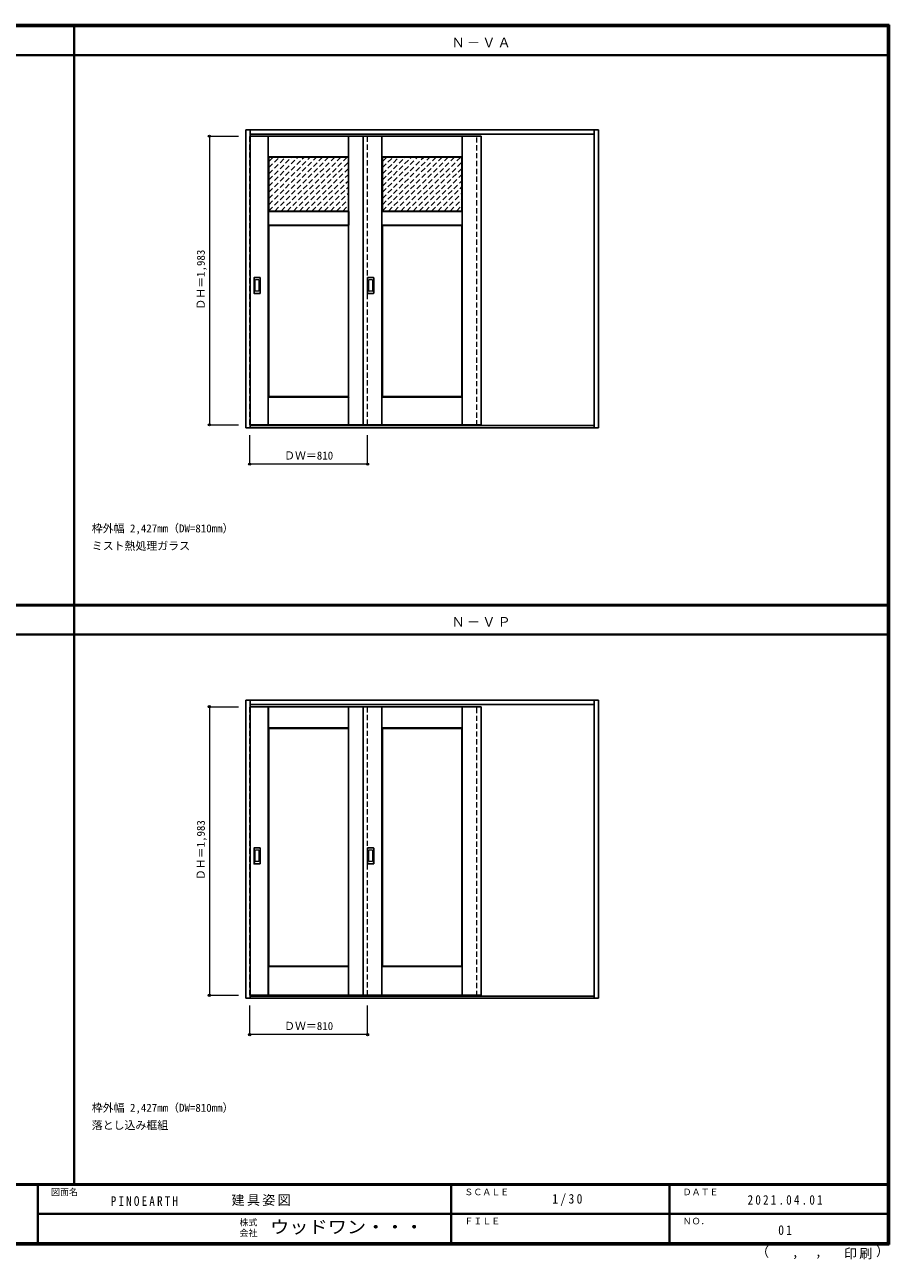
# Model space of a CAD drawing. Units: millimetres, scale not verified. Extents: x -6000 to 5700, y -4307 to 4175.
# Drawn here: x -241 to 5700, y -4307 to 4175 of the extents above; entities that cross this region are included whole.
import ezdxf
from ezdxf.enums import TextEntityAlignment as Align

# ---------------------------------------------------------------- set-up
doc = ezdxf.new("R2010")
doc.units = ezdxf.units.MM
doc.header["$LTSCALE"] = 30
doc.header["$PDMODE"] = 32
doc.header["$PDSIZE"] = 15
doc.linetypes.add('DASHED1', pattern=[1.8, 1.2, -0.6])
for name, color, linetype, lineweight in [('0-2_扉', 3, 'Continuous', 25), ('0-3_仕上げ', 7, 'Continuous', 18), ('0-4_枠', 3, 'Continuous', 25), ('0-6_引手', 3, 'Continuous', 25), ('0-B_寸法', 4, 'Continuous', 9), ('0-C_ハッチ', 4, 'DASHED1', 9), ('F-1_枠', 6, 'Continuous', 40)]:
    doc.layers.add(name, color=color, linetype=linetype, lineweight=lineweight)
doc.layers.add('0-A_文字', color=7, linetype='Continuous')
doc.layers.add('F-A_文字', color=7, linetype='Continuous')
doc.styles.add('ＭＳ ゴシック', font='')
doc.styles.get('ＭＳ ゴシック').set_extended_font_data('MS Gothic')

msp = doc.modelspace()

# ---------------------------------------------------------------- linework, layer by layer
at = {"layer": '0-2_扉'}
for p, q in [((1308, 3409), (2895, 3409)), ((2085, 3409), (2085, 1426)), ((1308, -510.25), (2895, -510.25)), ((2085, -510.25), (2085, -2493.25))]:
    msp.add_line(p, q, dxfattribs=at)
at = {"layer": '0-2_扉', "color": 4, "linetype": 'DASHED1', "lineweight": 9}
for p, q in [((2115, 1426), (2115, 3409)), ((2115, -2493.25), (2115, -510.25))]:
    msp.add_line(p, q, dxfattribs=at)
for points in [[(1308, 1426), (1305, 1426), (1305, 3409), (1308, 3409)], [(1308, -2493.25), (1305, -2493.25), (1305, -510.25), (1308, -510.25)]]:
    msp.add_lwpolyline(points, dxfattribs=at)
at = {"layer": '0-2_扉'}
for points in [[(1308, 1426), (2895, 1426), (2895, 3409)], [(1308, -2493.25), (2895, -2493.25), (2895, -510.25)]]:
    msp.add_lwpolyline(points, dxfattribs=at)
at = {"layer": '0-3_仕上げ'}
for p, q in [((1433, 1426), (1433, 3409)), ((1434, 3268), (1434, 3409)), ((1435, 3269), (1435, 3409)), ((1985, 3269), (1985, 3409)), ((1986, 3268), (1986, 3409)), ((1987, 1426), (1987, 3409)), ((2213, 1426), (2213, 3409)), ((2214, 3268), (2214, 3409)), ((2215, 3269), (2215, 3409)), ((2765, 3269), (2765, 3409)), ((2766, 3268), (2766, 3409)), ((2767, 1426), (2767, 3409)), ((1435, 3269), (1985, 3269)), ((1983, 3265), (1986, 3268)), ((1985, 3269), (1986, 3268)), ((2215, 3269), (2765, 3269)), ((2763, 3265), (2766, 3268)), ((2765, 3269), (2766, 3268)), ((1434, 2892), (1437, 2895)), ((1434, 2892), (1434, 2798)), ((1434, 2892), (1435, 2891)), ((1435, 2799), (1435, 2891)), ((1435, 2891), (1985, 2891)), ((1985, 2799), (1985, 2891)), ((1986, 2892), (1986, 2798)), ((2214, 2892), (2217, 2895)), ((2214, 2892), (2214, 2798)), ((2214, 2892), (2215, 2891)), ((2215, 2799), (2215, 2891)), ((2215, 2891), (2765, 2891)), ((2765, 2799), (2765, 2891)), ((2766, 2892), (2766, 2798)), ((1435, 2799), (1985, 2799)), ((1983, 2795), (1986, 2798)), ((1985, 2799), (1986, 2798)), ((2215, 2799), (2765, 2799)), ((2763, 2795), (2766, 2798)), ((2765, 2799), (2766, 2798)), ((1434, 1617), (1437, 1620)), ((1434, 1617), (1435, 1616)), ((1434, 1426), (1434, 1617)), ((1435, 1616), (1985, 1616)), ((1435, 1426), (1435, 1616)), ((1985, 1426), (1985, 1616)), ((1986, 1426), (1986, 1617)), ((2214, 1617), (2217, 1620)), ((2214, 1617), (2215, 1616)), ((2214, 1426), (2214, 1617)), ((2215, 1616), (2765, 1616)), ((2215, 1426), (2215, 1616)), ((2765, 1426), (2765, 1616)), ((2766, 1426), (2766, 1617)), ((1433, -2493.25), (1433, -510.25)), ((1434.5, -657.75), (1434.5, -510.25)), ((1436, -656.25), (1436, -510.25)), ((1984, -656.25), (1984, -510.25)), ((1985.5, -657.75), (1985.5, -510.25)), ((1987, -2493.25), (1987, -510.25)), ((2213, -2493.25), (2213, -510.25)), ((2214.5, -657.75), (2214.5, -510.25)), ((2216, -656.25), (2216, -510.25)), ((2764, -656.25), (2764, -510.25)), ((2765.5, -657.75), (2765.5, -510.25)), ((2767, -2493.25), (2767, -510.25)), ((1436, -656.25), (1434.5, -657.75)), ((1437, -660.25), (1434.5, -657.75)), ((1984, -656.25), (1436, -656.25)), ((1985.5, -657.75), (1983, -660.25)), ((1984, -656.25), (1985.5, -657.75)), ((2216, -656.25), (2214.5, -657.75)), ((2217, -660.25), (2214.5, -657.75)), ((2764, -656.25), (2216, -656.25)), ((2765.5, -657.75), (2763, -660.25)), ((2764, -656.25), (2765.5, -657.75)), ((1434.5, -2493.25), (1434.5, -2295.75)), ((1436, -2493.25), (1436, -2297.25)), ((1983, -2293.25), (1985.5, -2295.75)), ((1984, -2297.25), (1985.5, -2295.75)), ((1985.5, -2493.25), (1985.5, -2295.75)), ((2214.5, -2493.25), (2214.5, -2295.75)), ((2216, -2493.25), (2216, -2297.25)), ((2763, -2293.25), (2765.5, -2295.75)), ((2764, -2297.25), (2765.5, -2295.75)), ((2765.5, -2493.25), (2765.5, -2295.75))]:
    msp.add_line(p, q, dxfattribs=at)
at = {"layer": '0-3_仕上げ', "color": 3, "lineweight": 25}
for p, q in [((1437, 3265), (1983, 3265)), ((1437, 2895), (1437, 3265)), ((1983, 2895), (1983, 3265)), ((2217, 3265), (2763, 3265)), ((2217, 2895), (2217, 3265)), ((2763, 2895), (2763, 3265)), ((1437, 2895), (1983, 2895)), ((2217, 2895), (2763, 2895)), ((1437, 2795), (1983, 2795)), ((1437, 1620), (1437, 2795)), ((1983, 1620), (1983, 2795)), ((2217, 2795), (2763, 2795)), ((2217, 1620), (2217, 2795)), ((2763, 1620), (2763, 2795)), ((1437, 1620), (1983, 1620)), ((2217, 1620), (2763, 1620)), ((1437, -2293.25), (1437, -660.25)), ((1983, -660.25), (1437, -660.25)), ((1983, -2293.25), (1983, -660.25)), ((2217, -2293.25), (2217, -660.25)), ((2763, -660.25), (2217, -660.25)), ((2763, -2293.25), (2763, -660.25)), ((1983, -2293.25), (1437, -2293.25)), ((2763, -2293.25), (2217, -2293.25))]:
    msp.add_line(p, q, dxfattribs=at)
at = {"layer": '0-3_仕上げ'}
for points in [[(1435, 3269), (1434, 3268), (1437, 3265)], [(2215, 3269), (2214, 3268), (2217, 3265)], [(1983, 2895), (1986, 2892), (1985, 2891)], [(2763, 2895), (2766, 2892), (2765, 2891)], [(1435, 2799), (1434, 2798), (1437, 2795)], [(2215, 2799), (2214, 2798), (2217, 2795)], [(1983, 1620), (1986, 1617), (1985, 1616)], [(2763, 1620), (2766, 1617), (2765, 1616)], [(1984, -2493.25), (1984, -2297.25), (1436, -2297.25), (1434.5, -2295.75), (1437, -2293.25)], [(2764, -2493.25), (2764, -2297.25), (2216, -2297.25), (2214.5, -2295.75), (2217, -2293.25)]]:
    msp.add_lwpolyline(points, dxfattribs=at)
at = {"layer": '0-4_枠'}
for p, q in [((1278, 1406), (1278, 3453)), ((1278, 3453), (3702, 3453)), ((1308, 1406), (1308, 3453)), ((1308, 3423), (3672, 3423)), ((3672, 1406), (3672, 3453)), ((3702, 1406), (3702, 3453)), ((3702, 1406), (1278, 1406)), ((3672, 1421), (1308, 1421)), ((1278, -2513.25), (1278, -466.25)), ((1278, -466.25), (3702, -466.25)), ((1308, -2513.25), (1308, -466.25)), ((1308, -496.25), (3672, -496.25)), ((3672, -2513.25), (3672, -466.25)), ((3702, -2513.25), (3702, -466.25)), ((3702, -2513.25), (1278, -2513.25)), ((3672, -2498.25), (1308, -2498.25))]:
    msp.add_line(p, q, dxfattribs=at)
at = {"layer": '0-4_枠', "color": 4, "linetype": 'DASHED1', "lineweight": 9}
for p, q in [((2865, 1421), (2865, 3423)), ((2895, 1421), (2895, 3423)), ((2865, -2498.25), (2865, -496.25)), ((2895, -2498.25), (2895, -496.25))]:
    msp.add_line(p, q, dxfattribs=at)
at = {"layer": '0-6_引手'}
for p, q in [((1335, 2330), (1335, 2437)), ((1375.5, 2438.5), (1336.5, 2438.5)), ((1377, 2437), (1377, 2330)), ((2115, 2330), (2115, 2437)), ((2155.5, 2438.5), (2116.5, 2438.5)), ((2157, 2437), (2157, 2330)), ((1375.5, 2328.5), (1336.5, 2328.5)), ((2155.5, 2328.5), (2116.5, 2328.5)), ((1335, -1589.25), (1335, -1482.25)), ((1375.5, -1480.75), (1336.5, -1480.75)), ((1377, -1482.25), (1377, -1589.25)), ((2115, -1589.25), (2115, -1482.25)), ((2155.5, -1480.75), (2116.5, -1480.75)), ((2157, -1482.25), (2157, -1589.25)), ((1375.5, -1590.75), (1336.5, -1590.75)), ((2155.5, -1590.75), (2116.5, -1590.75))]:
    msp.add_line(p, q, dxfattribs=at)
at = {"layer": '0-6_引手', "color": 7, "lineweight": 18}
for p, q in [((1343.5, 2346), (1343.5, 2421)), ((1367, 2422.5), (1345, 2422.5)), ((1368.5, 2421), (1368.5, 2346)), ((2123.5, 2346), (2123.5, 2421)), ((2147, 2422.5), (2125, 2422.5)), ((2148.5, 2421), (2148.5, 2346)), ((1367, 2344.5), (1345, 2344.5)), ((2147, 2344.5), (2125, 2344.5)), ((1343.5, -1573.25), (1343.5, -1498.25)), ((1367, -1496.75), (1345, -1496.75)), ((1368.5, -1498.25), (1368.5, -1573.25)), ((2123.5, -1573.25), (2123.5, -1498.25)), ((2147, -1496.75), (2125, -1496.75)), ((2148.5, -1498.25), (2148.5, -1573.25)), ((1367, -1574.75), (1345, -1574.75)), ((2147, -1574.75), (2125, -1574.75))]:
    msp.add_line(p, q, dxfattribs=at)
at = {"layer": '0-6_引手'}
for centre, start, end in [((1336.5, 2437), 90, 180), ((1375.5, 2437), 0, 90), ((2116.5, 2437), 90, 180), ((2155.5, 2437), 0, 90), ((1336.5, 2330), 180, 270), ((1375.5, 2330), 270, 0), ((2116.5, 2330), 180, 270), ((2155.5, 2330), 270, 0), ((1336.5, -1482.25), 90, 180), ((1375.5, -1482.25), 0, 90), ((2116.5, -1482.25), 90, 180), ((2155.5, -1482.25), 0, 90), ((1336.5, -1589.25), 180, 270), ((1375.5, -1589.25), 270, 0), ((2116.5, -1589.25), 180, 270), ((2155.5, -1589.25), 270, 0)]:
    msp.add_arc(centre, 1.5, start, end, dxfattribs=at)
at = {"layer": '0-6_引手', "color": 7, "lineweight": 18}
for centre, start, end in [((1345, 2421), 90, 180), ((1367, 2421), 0, 90), ((2125, 2421), 90, 180), ((2147, 2421), 0, 90), ((1345, 2346), 180, 270), ((1367, 2346), 270, 0), ((2125, 2346), 180, 270), ((2147, 2346), 270, 0), ((1345, -1498.25), 90, 180), ((1367, -1498.25), 0, 90), ((2125, -1498.25), 90, 180), ((2147, -1498.25), 0, 90), ((1345, -1573.25), 180, 270), ((1367, -1573.25), 270, 0), ((2125, -1573.25), 180, 270), ((2147, -1573.25), 270, 0)]:
    msp.add_arc(centre, 1.5, start, end, dxfattribs=at)
at = {"layer": '0-B_寸法'}
for p, q in [((1028, 3409), (1228, 3409)), ((1028, 3409), (1028, 1426)), ((1028, 1426), (1228, 1426)), ((1305, 1156), (1305, 1356)), ((2115, 1156), (2115, 1356)), ((2115, 1156), (1305, 1156)), ((1028, -510.25), (1228, -510.25)), ((1028, -510.25), (1028, -2493.25)), ((1028, -2493.25), (1228, -2493.25)), ((1305, -2763.25), (1305, -2563.25)), ((2115, -2763.25), (2115, -2563.25)), ((2115, -2763.25), (1305, -2763.25))]:
    msp.add_line(p, q, dxfattribs=at)
at = {"layer": '0-B_寸法', "color": 7}
for p in [(1028, 3409), (1028, 1426), (1305, 1156), (2115, 1156), (1028, -510.25), (1028, -2493.25), (1305, -2763.25), (2115, -2763.25)]:
    msp.add_point(p, dxfattribs=at)
at = {"layer": '0-C_ハッチ'}
for p, q in [((1437, 2896.07), (1805.93, 3265)), ((1437, 2938.49), (1763.51, 3265)), ((1437, 2980.92), (1721.08, 3265)), ((1437, 3023.35), (1678.65, 3265)), ((1437, 3065.77), (1636.23, 3265)), ((1437, 3108.2), (1593.8, 3265)), ((1437, 3150.63), (1551.37, 3265)), ((1437, 3193.05), (1508.95, 3265)), ((1437, 3235.48), (1466.52, 3265)), ((1478.36, 2895), (1848.36, 3265)), ((1520.79, 2895), (1890.79, 3265)), ((1563.21, 2895), (1933.21, 3265)), ((1605.64, 2895), (1975.64, 3265)), ((1648.06, 2895), (1983, 3229.94)), ((2217, 2896.07), (2585.93, 3265)), ((2217, 2938.49), (2543.51, 3265)), ((2217, 2980.92), (2501.08, 3265)), ((2217, 3023.35), (2458.65, 3265)), ((2217, 3065.77), (2416.23, 3265)), ((2217, 3108.2), (2373.8, 3265)), ((2217, 3150.63), (2331.37, 3265)), ((2217, 3193.05), (2288.95, 3265)), ((2217, 3235.48), (2246.52, 3265)), ((2258.36, 2895), (2628.36, 3265)), ((2300.79, 2895), (2670.79, 3265)), ((2343.21, 2895), (2713.21, 3265)), ((2385.64, 2895), (2755.64, 3265)), ((2428.06, 2895), (2763, 3229.94)), ((1690.49, 2895), (1983, 3187.51)), ((1732.92, 2895), (1983, 3145.08)), ((2470.49, 2895), (2763, 3187.51)), ((2512.92, 2895), (2763, 3145.08)), ((1775.34, 2895), (1983, 3102.66)), ((1817.77, 2895), (1983, 3060.23)), ((2555.34, 2895), (2763, 3102.66)), ((2597.77, 2895), (2763, 3060.23)), ((1860.2, 2895), (1983, 3017.8)), ((1902.62, 2895), (1983, 2975.38)), ((2640.2, 2895), (2763, 3017.8)), ((2682.62, 2895), (2763, 2975.38)), ((1945.05, 2895), (1983, 2932.95)), ((2725.05, 2895), (2763, 2932.95))]:
    msp.add_line(p, q, dxfattribs=at)
at = {"layer": 'F-1_枠'}
for p, q in [((-6000, 4175), (5700, 4175)), ((-6000, 4170), (5700, 4170)), ((-6000, 4165), (5700, 4165)), ((100, -3790), (100, 4175)), ((5690, 4175), (5690, -4205)), ((5695, 4175), (5695, -4205)), ((5700, 4175), (5700, -4205)), ((-6000, 3965), (5700, 3965)), ((-6000, 190.5), (5700, 190.5)), ((-6000, 187.5), (5700, 187.5)), ((-6000, 184.5), (5700, 184.5)), ((-6000, -15.5), (5700, -15.5)), ((5700, -3790), (-6000, -3790)), ((5700, -3795), (-6000, -3795)), ((-150, -3795), (-150, -4195)), ((2690, -3795), (2690, -4195)), ((4190, -3795), (4190, -4195)), ((-150, -3995), (5690, -3995.01)), ((5700, -4195), (-6000, -4195)), ((5700, -4200), (-6000, -4200)), ((5700, -4205), (-6000, -4205))]:
    msp.add_line(p, q, dxfattribs=at)

# ---------------------------------------------------------------- texts
at = {"layer": '0-A_文字', "style": 'ＭＳ ゴシック'}
for s, p in [('枠外幅 2,427mm（DW=810mm）', (220, 670.5)), ('ミスト熱処理ガラス', (220, 550.5)), ('枠外幅 2,427mm（DW=810mm）', (220, -3310)), ('落とし込み框組', (220, -3430))]:
    msp.add_text(s, height=54.99, dxfattribs=at).set_placement(p, align=Align.BOTTOM_LEFT)
at = {"layer": '0-A_文字', "char_height": 65.98, "attachment_point": 7, "style": 'ＭＳ ゴシック'}
for s, insert in [('\\T1.17;Ｎ－ＶＡ', (2692.5, 4020)), ('\\T1.17;Ｎ－ＶＰ', (2692.5, 39.5))]:
    msp.add_mtext(s, dxfattribs=dict(at, insert=insert))
at = {"layer": '0-B_寸法', "color": 7, "style": 'ＭＳ ゴシック'}
for p in [(1013, 2217.25), (1013, -1702)]:
    msp.add_text('ＤＨ＝1,983', height=54.99, rotation=90, dxfattribs=at).set_placement(p, align=Align.BOTTOM_LEFT)
for p in [(1541.25, 1171), (1541.25, -2748.25)]:
    msp.add_text('ＤＷ＝810', height=54.99, dxfattribs=at).set_placement(p, align=Align.BOTTOM_LEFT)
at = {"layer": 'F-A_文字', "style": 'ＭＳ ゴシック'}
for s, height, p in [('図面名', 43.99, (-60, -3880)), ('ＳＣＡＬＥ', 43.99, (2780, -3880)), ('ＤＡＴＥ', 43.99, (4280, -3880)), ('株式', 43.99, (1235, -4089)), ('ＦＩＬＥ', 43.99, (2780, -4080)), ('ＮＯ．', 43.99, (4280, -4080)), ('会社', 43.99, (1235, -4161)), ('（', 65.98, (4784.03, -4308.31)), ('）', 65.98, (5608.4, -4304.13)), (',', 65.98, (5031.28, -4308.31)), (',', 65.98, (5190.2, -4305.53))]:
    msp.add_text(s, height=height, dxfattribs=at).set_placement(p, align=Align.BOTTOM_LEFT)
at = {"layer": 'F-A_文字', "style": 'ＭＳ ゴシック', "width": 1.1}
msp.add_text('ウッドワン・・・', height=87.98, dxfattribs=at).set_placement((1445, -4155), align=Align.BOTTOM_LEFT)
at = {"layer": 'F-A_文字', "char_height": 65.98, "attachment_point": 7, "style": 'ＭＳ ゴシック'}
for s, insert in [('\\T1.39;\\W0.85;PINOEARTH', (350, -3940.79)), ('\\T1.17;建具姿図', (1180.42, -3940)), ('\\T1.38;\\W0.9;1/30', (3383.75, -3940)), ('\\T1.39;\\W0.85;2021.04.01', (4726.25, -3932.5)), ('\\T1.36;\\W0.9;01', (4936.25, -4140)), ('\\T1.17;印刷', (5388.15, -4306.92))]:
    msp.add_mtext(s, dxfattribs=dict(at, insert=insert))

doc.saveas('drawing.dxf')
